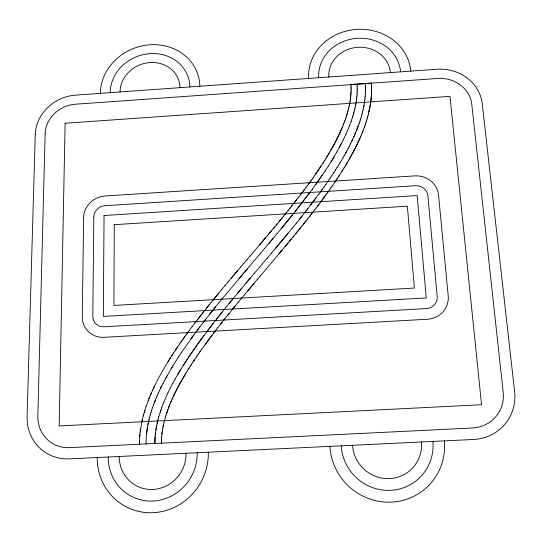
<?xml version="1.0" encoding="UTF-8"?>
<svg xmlns="http://www.w3.org/2000/svg" width="542" height="542" viewBox="0 0 542 542"><rect width="100%" height="100%" fill="white"/><g stroke="black" fill="none" stroke-linecap="round" stroke-linejoin="round"><path stroke-width="0.81" d="M161.414 441.622L161.414 443.139L161.448 440.111M351.074 90.162L351.081 88.685M139.416 444.237L139.436 440.395M154.795 443.458L155.026 436.777M154.836 443.485L155.222 434.555L156.55 425.748M146.022 443.912L146.238 436.662L147.431 427.103M365.383 92.242L365.43 89.992M351.04 91.544L351.074 90.067M139.43 442.326L140.012 432.801M357.158 92.235L357.212 90.135M161.489 440.138L161.516 438.607M351.04 91.449L350.884 94.315M365.288 94.403L365.389 92.154M357.049 94.247L357.158 92.147M161.55 438.634L161.611 437.096M350.979 92.838L350.776 95.697M365.139 96.571L365.288 94.315M356.887 96.266L357.049 94.159M161.645 437.123L162.275 431.093M139.7 436.622L139.863 434.725M364.935 98.732L365.139 96.483M350.633 97.086L350.776 95.609M356.677 98.278L356.887 96.178M146.489 434.291L147.864 424.738L149.565 417.32M155.263 434.582L155.513 432.367M364.678 100.893L364.935 98.644M161.922 434.115L162.105 432.618M350.471 98.468L350.633 96.991M140.06 432.828L140.513 429.027M356.419 100.29L356.677 98.19M350.281 99.85L350.471 98.38M140.29 430.937L142.302 419.684M364.359 103.149L364.685 100.805M350.071 101.239L350.281 99.762M356.101 102.384L356.419 100.202M162.309 431.12L162.763 428.112M155.825 430.158L158.149 418.864M364.359 103.055L363.56 107.641M349.834 102.614L350.071 101.144M355.728 104.477L356.101 102.296M349.576 103.996L349.834 102.526M162.803 428.139L163.345 425.152M363.987 105.304L363.086 109.877M355.315 106.557L355.728 104.389M349.299 105.378L349.576 103.908M163.081 426.656L164.023 422.204M147.905 424.765L148.989 419.806M349.001 106.754L349.299 105.284M354.854 108.637L355.315 106.469M141.923 421.568L143.217 415.992M349.007 106.666L348.269 109.823M157.072 423.471L157.607 421.175M362.564 112.113L363.086 109.789M368.519 113.678L368.939 111.828M354.353 110.717L354.854 108.556M348.648 108.204L347.862 111.354M164.063 422.238L164.389 420.741M368.072 115.426L368.519 113.59M361.995 114.342L362.564 112.025M354.353 110.629L353.228 114.85M164.429 420.775L165.75 415.917M143.257 416.026L143.711 414.163M367.598 117.18L368.072 115.344M149.606 417.347L150.236 414.874M361.378 116.564L361.995 114.254M158.189 418.898L158.779 416.602M347.862 111.266L346.988 114.403M353.811 112.695L352.612 116.909M367.103 118.928L367.605 117.092M143.752 414.196L144.85 410.294M150.276 414.908L150.954 412.442M347.436 112.79L346.514 115.92M360.721 118.779L361.385 116.476M158.82 416.629L161.685 407.672M165.29 417.631L167.979 409.285M366.575 120.67L367.103 118.84M144.308 412.252L146.096 406.459M150.994 412.476L151.719 410.03M360.003 121.069L360.728 118.691M366.026 122.404L366.582 120.581M346.026 117.438L346.514 115.832M166.313 414.278L169.212 406.012M351.121 121.422L352.612 116.821M365.457 124.138L366.033 122.323M151.76 410.064L152.519 407.631M160.195 412.144L160.94 409.915M359.238 123.346L360.003 120.981M345.511 118.949L346.026 117.35M364.861 125.873L365.464 124.057M146.137 406.493L148.149 400.782M344.983 120.453L345.511 118.861M152.559 407.665L153.366 405.247M359.238 123.258L356.704 130.127M364.244 127.594L364.868 125.785M344.434 121.957L344.983 120.371M349.475 125.9L351.121 121.333M363.607 129.321L364.251 127.512M153.406 405.281L155.242 400.321M358.431 125.527L353.845 136.841M343.865 123.461L344.434 121.875M161.726 407.706L163.576 402.72M168.623 407.679L169.863 404.393M362.944 131.035L363.607 129.233M148.19 400.816L149.626 397.049M154.321 402.808L156.238 397.882M343.282 124.958L343.865 123.373M362.266 132.749L362.95 130.947M148.915 398.946L151.191 393.35M343.282 124.87L341.426 129.423A222.66 197.444 -20.2 0 1 330.742 150.412M347.679 130.344L349.475 125.812M361.568 134.45L362.266 132.661M169.897 404.427L171.211 401.175M342.68 126.361L341.426 129.335A222.701 197.471 -20.2 0 1 330.742 150.33M163.609 402.753L167.803 393.031M361.568 134.369L360.843 136.157A241.8 214.503 -20.1 0 1 349.217 159.185M156.279 397.916L157.275 395.464M170.561 402.814L171.909 399.576M355.782 132.289L351.623 141.597M150.439 395.226L152.83 389.691M345.749 134.755L347.679 130.256M157.309 395.497L158.339 393.058M171.943 399.61L172.62 397.984M158.372 393.099L159.436 390.674M172.654 398.024L174.09 394.833A258.724 248.615 60.2 0 1 185.425 374.061M152.864 389.725L154.531 386.067A282.341 271.23 60.4 0 1 166.936 363.56L170.249 358.052M173.386 396.439L174.124 394.867M343.682 139.131L345.749 134.667M153.711 387.909L154.572 386.1M159.47 390.707L161.712 385.951M352.754 139.145L350.464 143.969M167.837 393.065L172.532 383.607M160.601 388.336L163.006 383.397M343.682 139.043L339.224 147.783M349.272 146.326L350.464 143.887M163.04 383.431L164.328 380.863M348.045 148.671L349.272 146.245M341.507 143.393L336.846 152.065M348.045 148.589L345.518 153.339M164.362 380.904L167.044 375.85M172.573 383.648L175.059 378.993M165.71 378.384L172.783 366.026M346.799 150.933L344.217 155.662M175.093 379.034L180.364 369.935M342.829 158.081L344.217 155.581M348.242 160.954L349.251 159.124A241.84 214.537 -20.1 0 0 360.891 136.089M329.848 152.024L330.769 150.344M336.846 151.984L331.216 161.557M348.242 160.872L346.189 164.436M341.413 160.486L342.822 158M329.848 151.943L326.995 156.794M347.226 162.62L345.146 166.17M177.708 374.475L188.826 356.69L203.88 335.484M328.906 153.535L325.932 158.528M339.969 162.885L341.413 160.405M171.353 368.499L178.528 356.893M186.394 372.313L185.398 374.048A258.778 248.67 60.2 0 0 174.057 394.813M334.082 156.746L328.262 166.245M338.506 165.276L339.969 162.81M344.028 168.006L345.146 166.089M186.428 372.347L187.437 370.62M168.02 361.724L172.566 354.448M344.028 167.925L341.745 171.658M187.471 370.66L189.544 367.259M337.022 167.661L338.506 165.202M324.848 160.263L325.925 158.447M342.89 169.754L338.235 177.105M188.514 368.973L192.518 362.652M324.841 160.181L322.646 163.711M335.512 170.032L337.022 167.58M183.155 365.511L197.776 343.899L213.155 323.344M323.75 161.909L315.776 173.962M171.441 356.284L173.562 352.917M190.642 365.626L191.597 364.163M333.987 172.403L335.512 169.958M339.414 175.222L334.624 182.518M325.214 170.899L328.256 166.164M332.436 174.761L333.98 172.329M173.596 352.957L174.571 351.385M321.521 165.351L314.597 175.655M192.552 362.693L198.372 353.973M178.562 356.934L181.495 352.402M174.605 351.433L177.62 346.839M193.514 361.236L194.483 359.786M330.816 177.193L332.436 174.687M337.036 178.84L332.158 186.109M175.615 349.908L179.687 343.838M325.214 170.825L315.64 184.714M329.177 179.619L330.81 177.119M181.529 352.449L193.833 334.888M196.434 356.893L197.417 355.45M329.17 179.544L325.837 184.443M179.72 343.879L181.766 340.85M322.09 175.459L312.321 189.266M198.406 354.021L200.371 351.121M330.911 187.898L332.158 186.035M180.757 342.388L184.93 336.413M199.402 352.591L201.373 349.698M329.658 189.686L330.911 187.823M313.405 177.349L314.59 175.581M324.143 186.848L325.837 184.368M312.206 179.036L313.398 177.268M329.658 189.612L327.124 193.243M182.85 339.414L185.994 334.942M201.4 349.746L204.409 345.464M324.143 186.773L320.708 191.638M328.391 191.394L320.397 202.41M312.199 178.962L308.561 184.077M310.993 180.642L307.246 185.865M322.429 189.172L318.967 194.022M186.028 334.983L188.135 332.009M204.436 345.511L212.01 335.2M325.837 194.951L317.626 206.089M190.716 339.251L200.073 326.555M187.092 333.52L189.205 330.552M205.459 344.109L216.238 329.672M305.925 187.654L307.239 185.791M318.96 193.948L304.99 212.376M189.239 330.6L192.058 326.731M312.314 189.192L295.241 211.475M305.918 187.579L303.256 191.211M316.23 197.647L310.661 204.998M192.085 326.779L196.367 321.054M304.584 189.361L300.559 194.761M309.543 192.925L292.301 215.147L277.05 233.731M197.044 330.654L206.265 318.527M319.008 204.178L316.23 207.925M194.957 322.985L209.551 304.326M301.901 192.918L299.198 196.536M206.976 331.46L222.613 311.44M213.44 333.398L214.849 331.562M314.821 209.754L316.223 207.857M314.814 209.686L309.136 217.064M197.844 319.218L203.684 311.758M297.829 198.304L299.184 196.461M216.265 329.726L217.654 327.842M297.815 198.23L293.683 203.596M203.189 322.578L215.682 306.684M217.681 327.89L224.801 318.771M311.989 213.345L307.7 218.887M296.447 199.998L288.08 210.628M307.836 208.656L299.211 219.659M220.533 324.245L221.963 322.436M216.319 319.401L225.79 307.51M307.693 218.819L303.351 224.341M292.28 205.289L289.475 208.805M209.415 314.604L218.853 302.775M223.392 320.62L229.13 313.378M306.244 220.641L301.853 226.197M302.104 215.953L296.284 223.29M206.624 308.059L211.034 302.497M286.664 212.383L288.066 210.56M227.708 315.22L238.426 302.002M301.847 226.136L295.83 233.622M285.187 214.205L286.65 212.315M292.287 215.079L281.163 228.697M300.349 227.992L289.726 241.027M211.062 302.544L221.861 289.32M283.71 216.028L285.18 214.137M292.219 228.284L296.271 223.223M283.696 215.953L279.238 221.482M212.545 300.722L218.765 293.141M218.88 302.829L222.03 298.893M225.818 307.565L233.209 298.466M232.247 309.624L235.343 305.83M282.213 217.776L276.237 225.113M292.206 228.216L275.634 248.236M229.009 303.655L241.698 288.276M292.775 237.26L294.299 235.404M222.057 298.947L260.268 253.541M238.446 302.057L244.659 294.489M277.728 223.229L273.215 228.738M288.1 233.209L271.427 253.222M291.244 239.11L285.106 246.576M274.713 226.861L268.663 234.185M288.181 242.809L278.9 253.974M221.888 289.374L224.991 285.566M237.477 293.412L250.208 278.175M244.679 294.55L257.145 279.625M225.018 285.627L228.121 281.833M271.691 230.486L267.131 235.994M277.037 233.67L268.71 243.663M247.796 290.817L254.042 283.385M281.996 250.214L260.289 275.993M228.148 281.887L237.538 270.702M267.118 235.933L259.442 245.086M272.877 238.636L264.51 248.629M245.973 283.27L254.455 273.154M231.285 278.168L240.675 267.01M265.587 237.742L250.099 256.054M239.042 278.602L247.558 268.561M267.199 258.209L271.406 253.155M257.165 279.686L260.268 275.932M260.289 253.602L264.496 248.568M254.476 273.209L267.186 258.148M240.695 267.07L243.812 263.331M243.832 263.392L246.949 259.659M246.969 259.72L250.079 255.993M371.338 83.095L350.918 84.552L350.999 86.015M365.206 83.536L365.335 85.771M357.036 84.112L357.151 86.205M351.006 85.927L351.053 87.397M365.335 85.683L365.41 87.926M357.158 86.117L357.212 88.21M351.053 87.303L351.081 88.78M365.41 87.831L365.423 90.08M357.212 88.122L357.212 90.223M371.446 83.089A114.315 103.549 -12 0 1 368.838 111.808M371.446 83.183A114.294 103.536 -12 0 1 368.831 111.896M328.831 76.991A30.847 27.791 -3.5 0 1 357.557 47.31A30.847 27.791 -3.5 0 1 390.369 72.581M318.703 77.716A41.05 36.985 -3.5 0 1 356.941 38.333A41.05 36.985 -3.5 0 1 400.585 71.849M308.588 78.441A51.253 46.178 -3.4 0 1 356.331 29.403A51.253 46.178 -3.4 0 1 410.822 71.11M120.06 91.95A30.311 27.161 -20.3 0 1 149.809 62.567A30.311 27.161 -20.3 0 1 179.958 87.655M110.202 92.655A40.338 36.145 -20.3 0 1 149.788 53.658A40.338 36.145 -20.3 0 1 189.903 86.944M100.351 93.36A50.359 45.135 -20.3 0 1 149.782 44.803A50.359 45.135 -20.3 0 1 199.863 86.232M421.459 441.967A35.081 34.146 48.9 0 1 389.603 478.613A35.081 34.146 48.9 0 1 352.544 445.28M432.909 441.418A46.687 45.44 49 0 1 390.531 490.334A46.687 45.44 49 0 1 341.209 445.822M444.379 440.87A58.299 56.734 49 0 1 391.48 502.129A58.299 56.734 49 0 1 329.888 446.364M186.075 453.275A34.634 33.062 -61 0 1 152.891 489.446A34.634 33.062 -61 0 1 119.206 456.486M197.186 452.739A46.09 43.997 -61 0 1 153.027 501.025A46.09 43.997 -61 0 1 108.204 457.014M208.318 452.204A57.554 54.932 -61.1 0 1 153.183 512.678A57.554 54.932 -61.1 0 1 97.221 457.536M114.247 224.679L113.922 305.431L414.386 288.053L407.354 206.19L114.247 224.679M104.05 215.506L103.332 316.413L426.276 297.951L417.137 195.56L104.05 215.506M93.82 216.942L92.804 316.182A11.687 10.942 -39.7 0 0 104.098 326.799L426.337 308.594A11.951 11.375 15.8 0 0 437.198 296.481L427.868 195.676A11.551 10.738 5.8 0 0 415.409 185.723L104.938 205.696A11.274 10.366 -30.1 0 0 93.82 216.942M83.61 217.593L82.282 316.785A22.5 21.07 -39.7 0 0 104.03 337.3L427.286 319.258A23.015 21.91 15.8 0 0 448.207 295.851L438.539 194.998A22.242 20.691 5.8 0 0 414.528 175.886L105.006 195.994A21.714 19.959 -30.1 0 0 83.61 217.593M65.108 123.244L59.166 425.924L481.56 404.725L449.962 96.347L65.108 123.244M45.135 133.854L37.845 416.005A33.821 31.551 -52.7 0 0 69.627 447.638L472.4 428.004A34.79 33.123 34.5 0 0 503.206 392.313L471.777 104.294A31.334 28.313 3.7 0 0 437.74 78.468L75.297 104.227A30.393 27.202 -26.9 0 0 45.135 133.854M35.257 134.538L27.1 416.554A45.094 42.073 -52.7 0 0 69.437 458.871L473.532 439.467A46.395 44.166 34.5 0 0 514.629 391.731L482.224 103.569A41.781 37.75 3.7 0 0 436.825 69.247L75.446 95.148A40.528 36.273 -26.9 0 0 35.257 134.538"/></g></svg>
